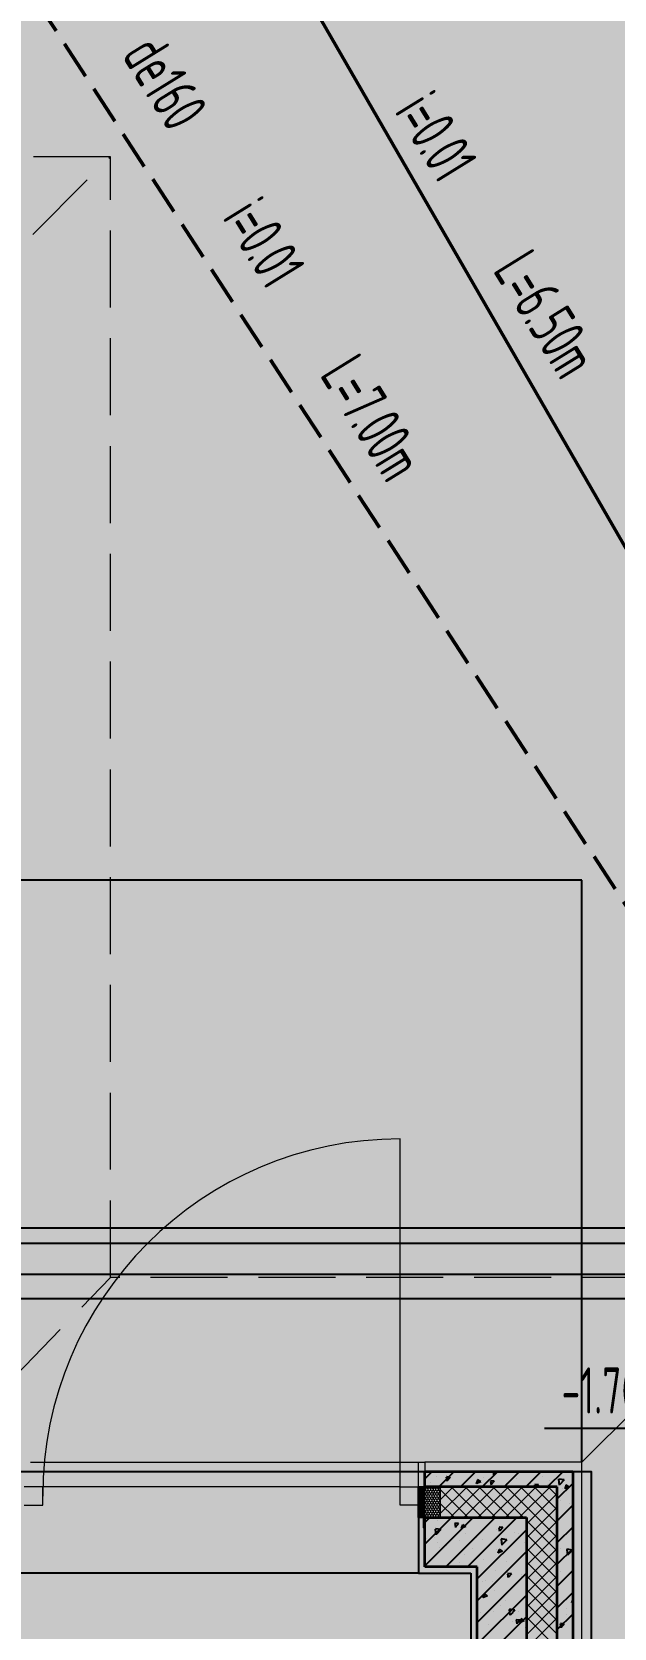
# Model space of a CAD drawing. Header units: inches. Extents: x 143994 to 247866, y 243815 to 272761.
# Drawn here: x 177751 to 179640, y 257777 to 262961 of the extents above; entities that cross this region are included whole.
import ezdxf

# ---------------------------------------------------------------- set-up
doc = ezdxf.new("R2010")
doc.units = ezdxf.units.IN
doc.header["$LTSCALE"] = 1000
doc.header["$MEASUREMENT"] = 0
doc.linetypes.add('DASH', pattern=[0.35, 0.25, -0.1])
doc.layers.get('DEFPOINTS').update_dxf_attribs({"color": 62})
for name, color, linetype in [('0-建筑1F', 127, 'Continuous'), ('0-建筑2F', 127, 'Continuous'), ('00污水标注', 130, 'Continuous'), ('00雨水标注', 3, 'Continuous'), ('A-S-face(建筑粉刷线)', 136, 'Continuous'), ('A-STATR', 5, 'Continuous'), ('A-Wall-Patn', 255, 'Continuous'), ('PUB_HATCH', 8, 'Continuous'), ('栏杆', 6, 'Continuous')]:
    doc.layers.add(name, color=color, linetype=linetype)
for name, color, linetype, lineweight in [('00污水管', 120, 'DASH', 50), ('00雨水管', 60, 'Continuous', 50), ('A-M-Stone', 11, 'Continuous', 15), ('A-Wall', 254, 'Continuous', 35), ('MQ-HZ幕墙绘制', 6, 'Continuous', 13), ('W-保温层', 8, 'Continuous', 13), ('散水线', 8, 'Continuous', 15)]:
    doc.layers.add(name, color=color, linetype=linetype, lineweight=lineweight)
doc.styles.add('ECADI', font='hzs.shx', dxfattribs={"width": 0.7, "bigfont": 'hztxt.shx'})
doc.styles.get("Standard").update_dxf_attribs({"font": 'arial.ttf'})
doc.linetypes.add('Y_WATER_SUPPLY', pattern='A,3,-0.2,["Y",Standard,S=0.2,R=0,X=-0.1,Y=-0.05],-0.2', length=3.4)

# ---------------------------------------------------------------- blocks, each defined once
blk = doc.blocks.new('QWQW8EF')
at = {"layer": '00污水标注'}
blk.add_line((660846.5, -503155.8), (660345.5, -503155.8), dxfattribs=at)
at = {"layer": '00污水管', "ltscale": 0.5}
blk.add_line((657927.9, -497338.3), (661164.1, -502308.4), dxfattribs=at)
at = {"layer": '00雨水管', "linetype": 'Y_WATER_SUPPLY', "ltscale": 0.5}
blk.add_line((661474.7, -501800.2), (658911.6, -497348.4), dxfattribs=at)
at = {"layer": '00污水标注', "style": 'ECADI', "width": 0.7}
for s, p in [('de160', (658970.8, -498694.8)), ('i=0.01', (659297.3, -499222.2)), ('L=7.00m', (659613.7, -499733.2))]:
    blk.add_text(s, height=150, rotation=301.7627, dxfattribs=at).set_placement(p)
blk.add_text('-1.700', height=150, dxfattribs=at).set_placement((660400.7, -503106.9))
at = {"layer": '00雨水标注', "style": 'ECADI', "width": 0.7}
for s, p in [('i=0.01', (659855.6, -498877.3)), ('L=6.50m', (660175.5, -499394))]:
    blk.add_text(s, height=150, rotation=301.7627, dxfattribs=at).set_placement(p)
blk = doc.blocks.new('144')
at = {"layer": 'MQ-HZ幕墙绘制'}
h = blk.add_hatch(dxfattribs=at)
h.set_pattern_fill('HEX', color=127, angle=-180, style=0)
h.set_pattern_definition([(180, (660080.8768, -383131.2389), (-6e-16, -1.649778), [0.9525, -1.905]), (300, (660080.8768, -383131.2389), (1.4287497, 0.824889), [0.9525, -1.905]), (240, (660079.9243, -383131.2389), (1.4287497, -0.824889), [0.9525, -1.905])])
h.paths.add_polyline_path([(659986.9, -381953.3), (659986.9, -382047.3), (659969.9, -382047.3), (659969.9, -381953.3)])
h = blk.add_hatch(dxfattribs=at)
h.set_pattern_fill('HONEY', color=127, scale=3, angle=-90)
h.set_pattern_definition([(270, (1040776.8684, -384585.824), (4.124445, -7.14375), [4.7625, -9.525]), (30, (1040776.8684, -384585.824), (4.12444648, 7.143749147), [4.7625, -9.525]), (330, (1040776.8684, -384585.824), (8.24889148, -8.53e-07), [-9.525, 4.7625])])
h.paths.add_polyline_path([(659986.9, -382050.3), (659986.9, -381950.3), (660036.9, -381950.3), (660036.9, -382050.3)])
at = {"layer": 'A-M-Stone', "color": 127}
for p, q in [((660496.9, -381870.3), (659986.9, -381870.3)), ((660496.9, -384730.3), (660496.9, -381870.3))]:
    blk.add_line(p, q, dxfattribs=at)
at = {"layer": 'A-S-face(建筑粉刷线)', "color": 127}
for p, q in [((659986.9, -382230.3), (660136.9, -382230.3)), ((660136.9, -382230.3), (660136.9, -384320.3))]:
    blk.add_line(p, q, dxfattribs=at)
blk.add_lwpolyline([(659966.9, -382050.3), (659966.9, -382230.3), (659986.9, -382230.3)], dxfattribs=at)
at = {"layer": 'A-STATR', "color": 127}
for p, q in [((660496.9, -379980.3), (658366.9, -379980.3)), ((660496.9, -381870.3), (660496.9, -379980.3))]:
    blk.add_line(p, q, dxfattribs=at)
at = {"layer": 'A-Wall', "color": 127}
for p, q in [((659986.9, -381950.3), (659986.9, -381900.3)), ((659986.9, -381900.3), (660466.9, -381900.3)), ((660466.9, -381900.3), (660466.9, -384730.3)), ((660416.9, -381950.3), (659986.9, -381950.3)), ((660416.9, -384730.3), (660416.9, -381950.3)), ((659986.9, -382210.3), (659986.9, -382050.3)), ((659986.9, -382050.3), (660316.9, -382050.3)), ((660316.9, -382050.3), (660316.9, -384730.3)), ((660156.9, -382210.3), (659986.9, -382210.3)), ((660156.9, -384730.3), (660156.9, -382210.3))]:
    blk.add_line(p, q, dxfattribs=at)
at = {"layer": 'MQ-HZ幕墙绘制', "color": 127}
for p, q in [((659906.9, -381980.3), (659906.9, -380820.3)), ((659966.9, -381950.3), (659966.9, -381870.3)), ((659966.9, -381870.3), (659986.9, -381870.3)), ((659986.9, -381870.3), (659986.9, -381950.3)), ((658746.9, -381950.3), (658686.9, -381950.3)), ((659906.9, -381950.3), (658716.9, -381950.3)), ((658746.9, -382010.3), (658746.9, -381950.3)), ((659906.9, -382010.3), (659906.9, -381950.3)), ((659906.9, -381950.3), (659966.9, -381950.3)), ((659986.9, -381950.3), (659966.9, -381950.3)), ((659966.9, -381950.3), (659966.9, -382010.3)), ((658686.9, -382010.3), (658746.9, -382010.3)), ((659966.9, -382010.3), (659906.9, -382010.3))]:
    blk.add_line(p, q, dxfattribs=at)
blk.add_lwpolyline([(658706.9, -381870.3), (659966.9, -381870.3)], dxfattribs=at)
at = {"layer": 'MQ-HZ幕墙绘制', "color": 127, "lineweight": -3}
blk.add_lwpolyline([(659966.9, -382050.3), (659966.9, -381950.3), (659983.9, -381950.3), (659983.9, -381950.3), (659986.9, -381950.3), (659986.9, -381953.3), (659969.9, -381953.3), (659969.9, -382047.3), (659986.9, -382047.3), (659986.9, -382083.3), (659983.9, -382083.3), (659983.9, -382050.3), (659966.9, -382050.3)], dxfattribs=at)
at = {"layer": 'MQ-HZ幕墙绘制', "color": 127}
blk.add_lwpolyline([(659986.9, -382050.3), (659986.9, -381950.3), (660036.9, -381950.3), (660036.9, -382050.3)], close=True, dxfattribs=at)
blk.add_arc((659906.9, -381980.3), 1160, 90, 180, dxfattribs=at)
at = {"layer": 'PUB_HATCH', "color": 127, "linetype": 'Continuous'}
for p, q in [((660011.3, -381900.3), (659986.9, -381924.7)), ((660082.1, -381900.3), (660032.1, -381950.3)), ((660152.8, -381900.3), (660102.8, -381950.3)), ((660125.4, -381902.6), (660125.4, -381902.6)), ((660134.8, -381902.7), (660134.8, -381902.7)), ((660223.5, -381900.3), (660173.5, -381950.3)), ((660208.6, -381900.3), (660210, -381911.6)), ((660220.8, -381900.3), (660210.7, -381910.9)), ((660294.2, -381900.3), (660244.2, -381950.3)), ((660364.9, -381900.3), (660314.9, -381950.3)), ((660435.6, -381900.3), (660385.6, -381950.3)), ((660005.4, -381937.6), (660005.4, -381937.6)), ((660024.3, -381915.4), (660024.3, -381915.4)), ((660056.3, -381919.1), (660058.6, -381931.6)), ((660068.9, -381919.1), (660057, -381918.1)), ((660059, -381912.7), (660059, -381912.7)), ((660068.9, -381919.1), (660059.3, -381930.6)), ((660070, -381915.3), (660070, -381915.3)), ((660112.2, -381942.1), (660112.2, -381942.1)), ((660157.8, -381928.4), (660153.8, -381940.5)), ((660168.5, -381934.1), (660154.5, -381939.5)), ((660168.5, -381934.1), (660158.5, -381927.4)), ((660176.8, -381919.8), (660176.8, -381919.8)), ((660199.8, -381931.6), (660202.1, -381944.2)), ((660212.4, -381931.7), (660200.4, -381930.6)), ((660212.4, -381931.7), (660202.7, -381943.2)), ((660219, -381946.6), (660219, -381946.6)), ((660251.9, -381938.4), (660251.9, -381938.4)), ((660283.5, -381924.3), (660283.5, -381924.3)), ((660329.5, -381940.1), (660329.5, -381940.1)), ((660334.3, -381948.4), (660334.3, -381948.4)), ((660343.2, -381944.2), (660344.3, -381950.3)), ((660355.8, -381944.2), (660343.9, -381943.2)), ((660355.8, -381944.2), (660350.8, -381950.3)), ((660368.6, -381918.4), (660368.6, -381918.4)), ((660384.4, -381941.8), (660384.4, -381941.8)), ((660390.3, -381928.8), (660390.3, -381928.8)), ((660466.9, -381939.7), (660416.9, -381989.7)), ((660421.2, -381925.7), (660423.4, -381944.7)), ((660439.7, -381927.7), (660421.9, -381925)), ((660439.7, -381927.7), (660424.1, -381944)), ((660430.5, -381927.3), (660430.5, -381927.3)), ((660432.5, -381955.7), (660432.5, -381955.7)), ((660445.3, -381944.4), (660441.2, -381956.5)), ((660455.9, -381950.1), (660441.9, -381955.5)), ((660455.9, -381950.1), (660445.9, -381943.4)), ((660428.1, -381993.8), (660428.1, -381993.8)), ((660458.1, -382004.1), (660458.1, -382004.1)), ((660144.2, -382050.3), (659986.9, -382207.5)), ((660073.5, -382050.3), (659986.9, -382136.8)), ((660002.8, -382050.3), (659986.9, -382066.1)), ((660029.6, -382060.5), (660029.6, -382060.5)), ((660214.9, -382050.3), (660054.9, -382210.3)), ((660079.6, -382053.9), (660079.6, -382053.9)), ((660285.6, -382050.3), (660125.6, -382210.3)), ((660286.8, -382053.3), (660286.8, -382053.3)), ((660466.9, -382010.4), (660416.9, -382060.4)), ((660425.6, -382060.4), (660425.6, -382060.4)), ((660020.8, -382087.4), (660023, -382106.4)), ((660039.3, -382089.5), (660021.5, -382086.7)), ((660039.3, -382089.5), (660023.7, -382105.7)), ((660084.1, -382069.5), (660086.4, -382082.1)), ((660096.7, -382069.6), (660084.7, -382068.5)), ((660096.7, -382069.6), (660087, -382081)), ((660109.2, -382073.4), (660105.1, -382085.5)), ((660119.8, -382079.1), (660105.8, -382084.5)), ((660119.8, -382079.1), (660109.9, -382072.4)), ((660118.1, -382102.3), (660118.1, -382102.3)), ((660316.9, -382089.7), (660156.9, -382249.7)), ((660220.7, -382088.2), (660220.7, -382088.2)), ((660227.5, -382082.1), (660229.8, -382094.6)), ((660240.1, -382082.1), (660228.2, -382081.1)), ((660229.1, -382106.2), (660229.1, -382106.2)), ((660240.1, -382082.1), (660230.5, -382093.6)), ((660279.1, -382099.6), (660279.1, -382099.6)), ((660291.6, -382101.7), (660291.6, -382101.7)), ((660466.9, -382081.1), (660416.9, -382131.1)), ((659991.3, -382119.1), (659991.3, -382119.1)), ((660017, -382115.1), (660017, -382115.1)), ((660027, -382132.8), (660027, -382132.8)), ((660033.5, -382146), (660033.5, -382146)), ((660058.3, -382141.7), (660058.3, -382141.7)), ((660098, -382123.6), (660098, -382123.6)), ((660140.2, -382150.5), (660140.2, -382150.5)), ((660153.3, -382116.1), (660153.3, -382116.1)), ((660316.9, -382160.4), (660156.9, -382320.4)), ((660175, -382121.7), (660175, -382121.7)), ((660204.8, -382128.1), (660204.8, -382128.1)), ((660218.3, -382154.8), (660218.3, -382154.8)), ((660228.6, -382154), (660224.5, -382166)), ((660239.2, -382159.7), (660225.2, -382165)), ((660239.2, -382159.7), (660229.2, -382152.9)), ((660234.3, -382120.5), (660236.5, -382139.5)), ((660252.7, -382122.6), (660235, -382119.8)), ((660252.7, -382122.6), (660237.2, -382138.8)), ((660247, -382155), (660247, -382155)), ((660311.6, -382132.6), (660311.6, -382132.6)), ((660466.9, -382151.8), (660416.9, -382201.8)), ((660418.3, -382137.2), (660418.3, -382137.2)), ((660423.2, -382127), (660423.2, -382127)), ((660428.6, -382151.9), (660428.6, -382151.9)), ((660447.7, -382153.6), (660449.9, -382172.6)), ((660466.2, -382155.7), (660448.4, -382152.9)), ((660466.2, -382155.7), (660450.6, -382171.9)), ((660460.5, -382164), (660460.5, -382164)), ((660014.6, -382181.7), (660014.6, -382181.7)), ((660100.7, -382195), (660100.7, -382195)), ((660115.6, -382168.9), (660115.6, -382168.9)), ((660176.4, -382185), (660176.4, -382185)), ((660226.5, -382178.5), (660226.5, -382178.5)), ((660251.3, -382191.7), (660251.3, -382191.7)), ((660420.8, -382193.6), (660420.8, -382193.6)), ((660316.9, -382231.1), (660156.9, -382391.1)), ((660173.9, -382257.3), (660173.9, -382257.3)), ((660182.6, -382255.6), (660182.6, -382255.6)), ((660208, -382257.2), (660208, -382257.2)), ((660215.9, -382221.4), (660215.9, -382221.4)), ((660255.3, -382232.5), (660257.6, -382245)), ((660267.9, -382232.5), (660255.9, -382231.5)), ((660267.9, -382232.5), (660258.2, -382244)), ((660299.3, -382235.6), (660299.3, -382235.6)), ((660300.2, -382240.7), (660300.2, -382240.7)), ((660314.8, -382261.7), (660314.8, -382261.7)), ((660466.9, -382222.5), (660416.9, -382272.5)), ((660418.4, -382260.2), (660418.4, -382260.2)), ((660421.6, -382266.2), (660421.6, -382266.2)), ((660426, -382224.1), (660426, -382224.1)), ((660316.9, -382301.8), (660156.9, -382461.8)), ((660179.9, -382299), (660175.8, -382311.1)), ((660190.5, -382304.7), (660176.5, -382310.1)), ((660190.5, -382304.7), (660180.6, -382298)), ((660213.5, -382288), (660213.5, -382288)), ((660247.6, -382319.6), (660247.6, -382319.6)), ((660466.9, -382293.2), (660416.9, -382343.2)), ((660466.9, -382316.2), (660463.3, -382327.1)), ((660168.2, -382358.9), (660168.2, -382358.9)), ((660211, -382354.5), (660211, -382354.5)), ((660232.8, -382336.5), (660232.8, -382336.5)), ((660260.8, -382348.5), (660263, -382367.5)), ((660279.3, -382350.5), (660261.5, -382347.7)), ((660279.3, -382350.5), (660263.7, -382366.7)), ((660275, -382363.4), (660275, -382363.4)), ((660291, -382354.9), (660291, -382354.9)), ((660314.9, -382339.5), (660314.9, -382339.5)), ((660466.9, -382363.9), (660416.9, -382413.9)), ((660446.4, -382345.5), (660446.4, -382345.5)), ((660447.1, -382365.3), (660447.1, -382365.3)), ((660466.9, -382324.9), (660463.9, -382326.1)), ((660316.9, -382372.5), (660156.9, -382532.5)), ((660174.4, -382374.9), (660174.4, -382374.9)), ((660195, -382398.5), (660195, -382398.5)), ((660270.7, -382388.5), (660270.7, -382388.5)), ((660283, -382382.9), (660285.3, -382395.5)), ((660295.6, -382383), (660283.7, -382381.9)), ((660295.6, -382383), (660286, -382394.5)), ((660299.3, -382379.5), (660295.2, -382391.6)), ((660309.9, -382385.2), (660295.9, -382390.6)), ((660309.9, -382385.2), (660300, -382378.5)), ((660312.5, -382406.1), (660312.5, -382406.1)), ((660426.5, -382395.5), (660428.8, -382408)), ((660439.1, -382395.5), (660427.1, -382394.5)), ((660439.1, -382395.5), (660429.4, -382407))]:
    blk.add_line(p, q, dxfattribs=at)
at = {"layer": 'PUB_HATCH', "color": 127}
blk.add_line((659966.9, -382230.3), (658356.9, -382230.3), dxfattribs=at)
at = {"layer": 'W-保温层', "color": 127, "linetype": 'Continuous'}
for p, q in [((660124, -381950.3), (660036.9, -382037.3)), ((660079.1, -381950.3), (660036.9, -381992.4)), ((660168.9, -381950.3), (660068.9, -382050.3)), ((660072.9, -381950.3), (660172.9, -382050.3)), ((660213.8, -381950.3), (660113.8, -382050.3)), ((660117.8, -381950.3), (660217.8, -382050.3)), ((660258.7, -381950.3), (660158.7, -382050.3)), ((660162.7, -381950.3), (660262.7, -382050.3)), ((660303.6, -381950.3), (660203.6, -382050.3)), ((660207.6, -381950.3), (660307.6, -382050.3)), ((660348.5, -381950.3), (660248.5, -382050.3)), ((660252.5, -381950.3), (660416.9, -382114.7)), ((660393.4, -381950.3), (660293.4, -382050.3)), ((660297.4, -381950.3), (660416.9, -382069.8)), ((660342.3, -381950.3), (660416.9, -382024.9)), ((660387.2, -381950.3), (660416.9, -381980)), ((660036.9, -381959.2), (660128, -382050.3)), ((660036.9, -382004.1), (660083.1, -382050.3)), ((660416.9, -381971.6), (660316.9, -382071.6)), ((660036.9, -382049.1), (660038.1, -382050.3)), ((660416.9, -382016.5), (660316.9, -382116.5)), ((660316.9, -382059.6), (660416.9, -382159.6)), ((660416.9, -382061.4), (660316.9, -382161.4)), ((660316.9, -382104.5), (660416.9, -382204.5)), ((660416.9, -382106.3), (660316.9, -382206.3)), ((660316.9, -382149.4), (660416.9, -382249.4)), ((660416.9, -382151.2), (660316.9, -382251.2)), ((660316.9, -382194.3), (660416.9, -382294.3)), ((660416.9, -382196.2), (660316.9, -382296.2)), ((660316.9, -382239.2), (660416.9, -382339.2)), ((660416.9, -382241.1), (660316.9, -382341.1)), ((660316.9, -382284.1), (660416.9, -382384.1)), ((660416.9, -382286), (660316.9, -382386)), ((660316.9, -382329.1), (660416.9, -382429.1)), ((660416.9, -382330.9), (660316.9, -382430.9)), ((660316.9, -382374), (660416.9, -382474)), ((660416.9, -382375.8), (660316.9, -382475.8))]:
    blk.add_line(p, q, dxfattribs=at)
at = {"layer": 'W-保温层', "color": 127}
for p, q in [((660036.9, -382050.3), (660036.9, -381950.3)), ((660036.9, -381950.3), (660416.9, -381950.3)), ((660416.9, -381950.3), (660416.9, -384680.3)), ((660316.9, -382050.3), (660036.9, -382050.3)), ((660316.9, -384680.3), (660316.9, -382050.3))]:
    blk.add_line(p, q, dxfattribs=at)
at = {"layer": '散水线', "color": 127, "linetype": 'DASH'}
for p, q in [((658966.9, -377630.3), (653211.9, -377630.3)), ((658466.9, -378130.3), (658966.9, -377630.3)), ((658966.9, -381270.3), (658966.9, -377630.3)), ((658386.9, -381870.3), (658966.9, -381270.3)), ((661096.9, -381270.3), (658966.9, -381270.3)), ((660496.9, -381870.3), (661096.9, -381270.3))]:
    blk.add_line(p, q, dxfattribs=at)
blk = doc.blocks.new('1442323')
at = {"layer": 'A-STATR', "color": 127}
for p, q in [((702836.9, -381319.3), (700416.9, -381319.3)), ((702756.9, -381399.3), (700416.9, -381399.3))]:
    blk.add_line(p, q, dxfattribs=at)
at = {"layer": '栏杆', "color": 127}
for p, q in [((702986.9, -381169.3), (700416.9, -381169.3)), ((702936.9, -381219.3), (700416.9, -381219.3))]:
    blk.add_line(p, q, dxfattribs=at)

msp = doc.modelspace()

# ---------------------------------------------------------------- hatches: boundary and pattern name
at = {"layer": 'DEFPOINTS'}
h = msp.add_hatch(dxfattribs=at)
h.set_pattern_fill('ANSI31', color=250)
h.set_pattern_definition([(45, (-65482.5842, -4e-05), (-1.122532015, 1.122532015), [])])
h.paths.add_polyline_path([(182383.45, 243814.78), (157803.44, 243814.78), (157803.44, 270814.78), (182383.45, 270814.78)])

# ---------------------------------------------------------------- linework, layer by layer
at = {"layer": 'A-Wall-Patn', "color": 11}
msp.add_lwpolyline([(150345.62, 253131.1), (150345.62, 260486.1), (152475.62, 260486.1), (152475.62, 264126.1), (156915.62, 264126.1), (156915.62, 264396.1), (157915.62, 264396.1), (157915.62, 260436.1), (159725.62, 260436.1), (159725.62, 264126.1), (165235.62, 264126.1), (165235.62, 258286.1), (166875.62, 258286.1), (166875.62, 261926.1), (172000.62, 261926.1), (172000.62, 262196.1), (173000.62, 262196.1), (173000.62, 261926.1), (177435.62, 261926.1), (177435.62, 258286.1), (179565.62, 258286.1), (179565.62, 250931.1)], dxfattribs=at)

# ---------------------------------------------------------------- block references
msp.add_blockref('QWQW8EF', (-480931.31, 761580.81))
at = {"layer": '0-建筑1F'}
msp.add_blockref('144', (-480961.31, 640186.38), dxfattribs=at)
at = {"layer": '0-建筑2F'}
msp.add_blockref('1442323', (-522981.31, 640245.41), dxfattribs=at)

doc.saveas('drawing.dxf')
